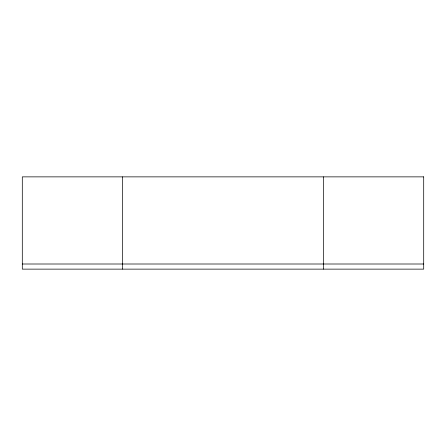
<?xml version="1.0" encoding="UTF-8"?>
<svg xmlns="http://www.w3.org/2000/svg" width="446" height="446" viewBox="0 0 446 446"><rect width="100%" height="100%" fill="white"/><g stroke="black" fill="none" stroke-linecap="round" stroke-linejoin="round"><path stroke-width="0.67" d="M22.3 264.004L423.7 264.004M323.35 176.867L323.35 269.133M122.65 176.867L122.65 269.133M423.7 176.867L22.3 176.867L22.3 269.133L423.7 269.133L423.7 176.867"/></g></svg>
